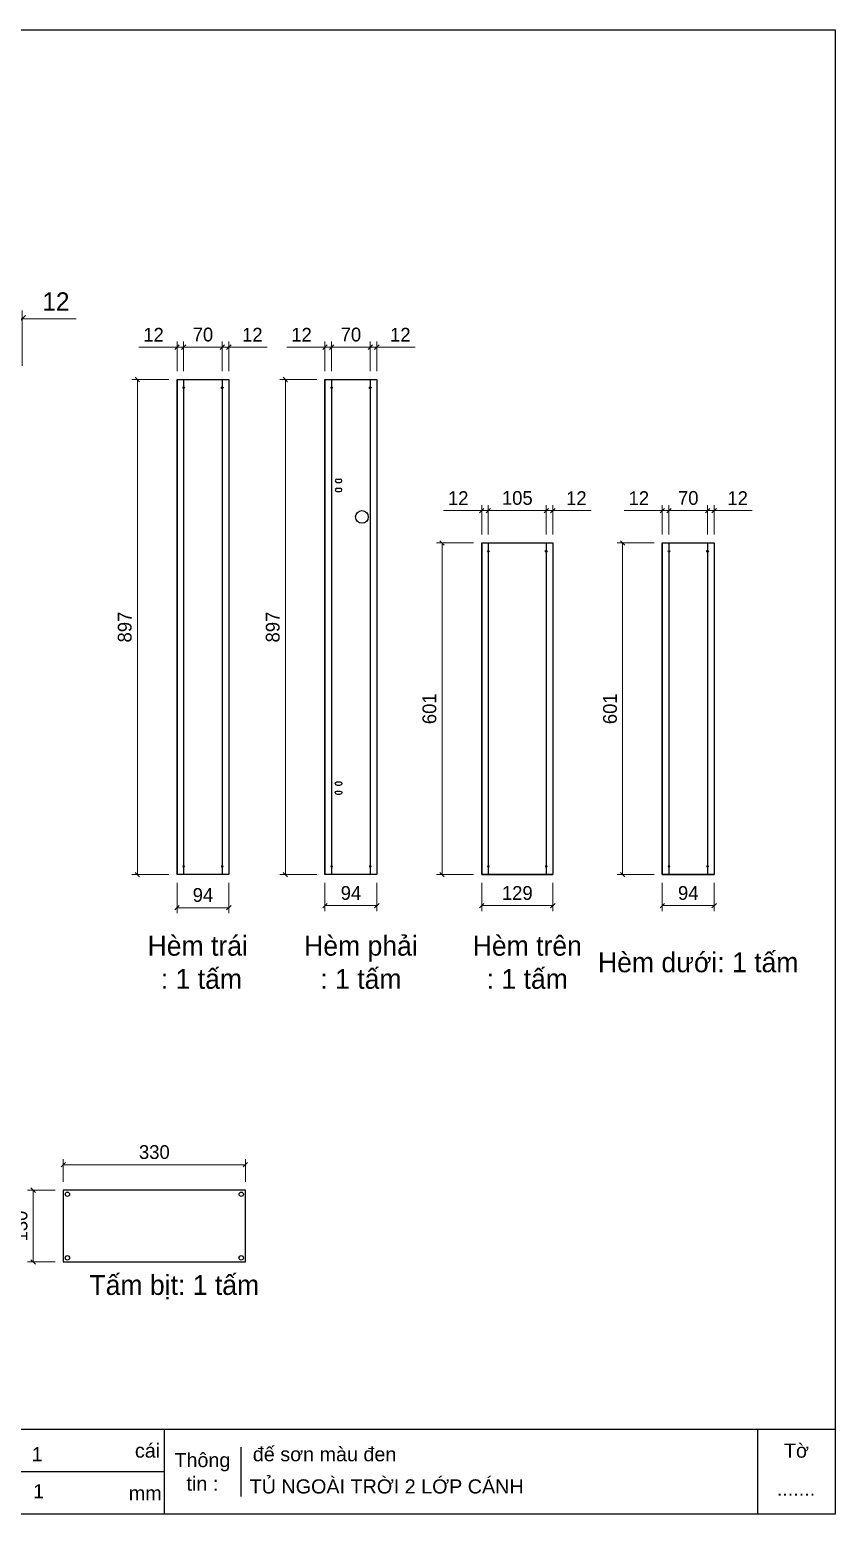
# Model space of a CAD drawing. Header units: millimetres. Extents: x 0 to 3804, y 0 to 2690.
# Drawn here: x 2343 to 3804, y 0 to 2690 of the extents above; entities that cross this region are included whole.
import ezdxf

# ---------------------------------------------------------------- set-up
doc = ezdxf.new("R2010")
doc.units = ezdxf.units.MM
doc.layers.add('CNC', color=7, linetype='Continuous')
doc.layers.add('DIM', color=253, linetype='Continuous')
doc.styles.add('Arial', font='arial.ttf')
doc.dimstyles.new('Dim-25', dxfattribs={"dimtxt": 25, "dimasz": 8, "dimexe": 10, "dimexo": 15, "dimgap": 10, "dimtad": 1, "dimdec": 0, "dimtxsty": 'Standard', "dimblk": 'OBLIQUE', "dimcen": 10, "dimclrd": 5, "dimclre": 5, "dimclrt": 3, "dimazin": 3, "dimtfac": 1, "dimtdec": 0, "dimtmove": 0, "dimatfit": 3, "dimldrblk": 'OBLIQUE', "dimlwd": 9, "dimlwe": 9})
doc.dimstyles.new('Dim-33', dxfattribs={"dimtxt": 33, "dimasz": 12, "dimexe": 15, "dimexo": 25, "dimgap": 15, "dimtad": 1, "dimdec": 0, "dimtxsty": 'Standard', "dimblk": 'OBLIQUE', "dimcen": 10, "dimclrd": 5, "dimclre": 5, "dimclrt": 3, "dimazin": 3, "dimtfac": 1, "dimtdec": 0, "dimtmove": 0, "dimatfit": 3, "dimldrblk": 'OPEN30', "dimlwd": 9, "dimlwe": 9})

# ---------------------------------------------------------------- blocks, each defined once
blk = doc.blocks.new('KHUNG CHUẨN')
at = {"color": 7}
for p, q in [((19889.2, -28535.2), (16919.2, -28535.2)), ((18939.2, -28535.2), (18939.2, -28655.2)), ((19779.2, -28535.2), (19779.2, -28655.2)), ((19047.6, -28560.2), (19047.6, -28630.2)), ((18939.2, -28595.2), (16919.2, -28595.2))]:
    blk.add_line(p, q, dxfattribs=at)
blk.add_lwpolyline([(16919.2, -26555.2), (19889.2, -26555.2), (19889.2, -28655.2), (16919.2, -28655.2)], close=True, dxfattribs=at)
at = {"color": 2, "char_height": 20, "style": 'Arial'}
for s, insert, width, attachment_point in [('cái', (18897.9, -28565.2), 63.517, 4), ('Tờ', (19834.2, -28565.2), 110, 5), ('Thông\\Ptin :', (18993.4, -28595.2), 108.311, 5), ('mm', (18889.2, -28625.2), 917.634, 4)]:
    blk.add_mtext(s, dxfattribs=dict(at, insert=insert, width=width, attachment_point=attachment_point))
at = {"color": 3, "style": 'Arial'}
for tag, p in [('#01', (17055.6, -28580.1)), ('#02', (17431.4, -28580.1)), ('#03', (18030.6, -28580.1)), ('#08', (18751.7, -28580.1)), ('#10', (19064.8, -28580.1)), ('#04', (17024.8, -28634.6)), ('#05', (17308.5, -28633)), ('#06', (17632.7, -28633.7)), ('#07', (18002, -28634.7)), ('#09', (18753.8, -28632.6)), ('#11', (19060.3, -28625.7)), ('#12', (19806.5, -28628.9))]:
    blk.add_attdef(tag, p, '', height=20, dxfattribs=at)
blk = doc.blocks.new('*D14')
at = {"color": 0, "linetype": 'ByBlock', "lineweight": -2}
for p, q in [((2312, 2159.7), (2324, 2171.7)), ((2336, 2171.7), (2324, 2159.7))]:
    blk.add_line(p, q, dxfattribs=at)
at = {"layer": 'Defpoints', "color": 0, "transparency": 16777216}
for p in [(2330, 2165.7), (2318, 2055.9), (2330, 2055.9)]:
    blk.add_point(p, dxfattribs=at)
at = {"layer": 'DIM', "color": 5, "lineweight": 9, "transparency": 16777216}
for p, q in [((2318, 2080.9), (2318, 2180.7)), ((2330, 2080.9), (2330, 2180.7)), ((2318, 2165.7), (2306, 2165.7)), ((2318, 2165.7), (2330, 2165.7)), ((2330, 2165.7), (2427.9, 2165.7))]:
    blk.add_line(p, q, dxfattribs=at)
at = {"layer": 'DIM', "color": 3, "transparency": 16777216, "insert": (2391, 2197.3), "char_height": 33, "attachment_point": 5}
blk.add_mtext('12', dxfattribs=at)
blk = doc.blocks.new('_Oblique')
at = {"color": 0, "linetype": 'ByBlock', "lineweight": -2}
blk.add_line((-0.5, -0.5), (0.5, 0.5), dxfattribs=at)
blk = doc.blocks.new('_Open30')
at = {"color": 0, "linetype": 'ByBlock', "lineweight": -2}
for p, q in [((-1, 0.27), (0, 0)), ((0, 0), (-1, -0.27)), ((0, 0), (-1, 0))]:
    blk.add_line(p, q, dxfattribs=at)
blk = doc.blocks.new('*D32')
at = {"color": 0, "linetype": 'ByBlock', "lineweight": -2}
for p, q in [((2408.4, 637.3), (2400.4, 629.3)), ((2730.4, 629.3), (2738.4, 637.3))]:
    blk.add_line(p, q, dxfattribs=at)
at = {"color": 5, "lineweight": 9, "ltscale": 3, "transparency": 16777216}
for p, q in [((2404.4, 602.2), (2404.4, 643.3)), ((2404.4, 633.3), (2734.4, 633.3)), ((2734.4, 602.2), (2734.4, 643.3))]:
    blk.add_line(p, q, dxfattribs=at)
at = {"layer": 'Defpoints', "color": 0, "ltscale": 3, "transparency": 16777216}
for p in [(2734.4, 633.3), (2404.4, 587.2), (2734.4, 587.2)]:
    blk.add_point(p, dxfattribs=at)
at = {"color": 3, "ltscale": 3, "transparency": 16777216, "insert": (2569.4, 656.1), "char_height": 25, "attachment_point": 5}
blk.add_mtext('330', dxfattribs=at)
blk = doc.blocks.new('*D33')
at = {"color": 5, "lineweight": 9, "ltscale": 3, "transparency": 16777216}
for p, q in [((2389.4, 587.2), (2339.7, 587.2)), ((2349.7, 587.2), (2349.7, 457.2)), ((2389.4, 457.2), (2339.7, 457.2))]:
    blk.add_line(p, q, dxfattribs=at)
at = {"color": 0, "linetype": 'ByBlock', "lineweight": -2}
for p, q in [((2353.7, 583.2), (2345.7, 591.2)), ((2345.7, 461.2), (2353.7, 453.2))]:
    blk.add_line(p, q, dxfattribs=at)
at = {"layer": 'Defpoints', "color": 0, "ltscale": 3, "transparency": 16777216}
for p in [(2404.4, 587.2), (2349.7, 457.2), (2404.4, 457.2)]:
    blk.add_point(p, dxfattribs=at)
at = {"color": 3, "ltscale": 3, "transparency": 16777216, "insert": (2326.9, 522.2), "char_height": 25, "attachment_point": 5, "rotation": 90}
blk.add_mtext('130', dxfattribs=at)
blk = doc.blocks.new('f3daunguoc')
at = {"layer": 'CNC', "color": 2, "lineweight": -3}
blk.add_circle((0, 0), 1.5, dxfattribs=at)
blk = doc.blocks.new('*D34')
at = {"color": 5, "lineweight": 9, "ltscale": 3, "transparency": 16777216}
for p, q in [((2692.5, 2114.5), (2684.5, 2114.5)), ((2692.5, 2070.9), (2692.5, 2124.5)), ((2692.5, 2114.5), (2704.5, 2114.5)), ((2704.5, 2070.9), (2704.5, 2124.5)), ((2704.5, 2114.5), (2773.7, 2114.5))]:
    blk.add_line(p, q, dxfattribs=at)
at = {"color": 0, "linetype": 'ByBlock', "lineweight": -2}
for p, q in [((2688.5, 2110.5), (2696.5, 2118.5)), ((2708.5, 2118.5), (2700.5, 2110.5))]:
    blk.add_line(p, q, dxfattribs=at)
at = {"layer": 'Defpoints', "color": 0, "ltscale": 3, "transparency": 16777216}
for p in [(2704.5, 2114.5), (2692.5, 2055.9), (2704.5, 2055.9)]:
    blk.add_point(p, dxfattribs=at)
at = {"color": 3, "ltscale": 3, "transparency": 16777216, "insert": (2747.1, 2137), "char_height": 25, "attachment_point": 5}
blk.add_mtext('12', dxfattribs=at)
blk = doc.blocks.new('*D35')
at = {"color": 0, "linetype": 'ByBlock', "lineweight": -2}
for p, q in [((2626.5, 2118.5), (2618.5, 2110.5)), ((2688.5, 2110.5), (2696.5, 2118.5))]:
    blk.add_line(p, q, dxfattribs=at)
at = {"color": 5, "lineweight": 9, "ltscale": 3, "transparency": 16777216}
for p, q in [((2622.5, 2070.9), (2622.5, 2124.5)), ((2622.5, 2114.5), (2692.5, 2114.5)), ((2692.5, 2070.9), (2692.5, 2124.5))]:
    blk.add_line(p, q, dxfattribs=at)
at = {"layer": 'Defpoints', "color": 0, "ltscale": 3, "transparency": 16777216}
for p in [(2692.5, 2114.5), (2622.5, 2055.9), (2692.5, 2055.9)]:
    blk.add_point(p, dxfattribs=at)
at = {"color": 3, "ltscale": 3, "transparency": 16777216, "insert": (2657.5, 2137.2), "char_height": 25, "attachment_point": 5}
blk.add_mtext('70', dxfattribs=at)
blk = doc.blocks.new('*D36')
at = {"color": 5, "lineweight": 9, "ltscale": 3, "transparency": 16777216}
for p, q in [((2610.5, 2114.5), (2541.3, 2114.5)), ((2610.5, 2070.9), (2610.5, 2124.5)), ((2622.5, 2114.5), (2610.5, 2114.5)), ((2622.5, 2070.9), (2622.5, 2124.5)), ((2622.5, 2114.5), (2630.5, 2114.5))]:
    blk.add_line(p, q, dxfattribs=at)
at = {"color": 0, "linetype": 'ByBlock', "lineweight": -2}
for p, q in [((2606.5, 2110.5), (2614.5, 2118.5)), ((2626.5, 2118.5), (2618.5, 2110.5))]:
    blk.add_line(p, q, dxfattribs=at)
at = {"layer": 'Defpoints', "color": 0, "ltscale": 3, "transparency": 16777216}
for p in [(2610.5, 2114.5), (2610.5, 2055.9), (2622.5, 2055.9)]:
    blk.add_point(p, dxfattribs=at)
at = {"color": 3, "ltscale": 3, "transparency": 16777216, "insert": (2567.9, 2137), "char_height": 25, "attachment_point": 5}
blk.add_mtext('12', dxfattribs=at)
blk = doc.blocks.new('*D37')
at = {"color": 5, "lineweight": 9, "ltscale": 3, "transparency": 16777216}
for p, q in [((2595.5, 2055.9), (2528.6, 2055.9)), ((2538.6, 2055.9), (2538.6, 1158.9)), ((2595.5, 1158.9), (2528.6, 1158.9))]:
    blk.add_line(p, q, dxfattribs=at)
at = {"color": 0, "linetype": 'ByBlock', "lineweight": -2}
for p, q in [((2542.6, 2051.9), (2534.6, 2059.9)), ((2534.6, 1162.9), (2542.6, 1154.9))]:
    blk.add_line(p, q, dxfattribs=at)
at = {"layer": 'Defpoints', "color": 0, "ltscale": 3, "transparency": 16777216}
for p in [(2610.5, 2055.9), (2538.6, 1158.9), (2610.5, 1158.9)]:
    blk.add_point(p, dxfattribs=at)
at = {"color": 3, "ltscale": 3, "transparency": 16777216, "insert": (2515.9, 1607.4), "char_height": 25, "attachment_point": 5, "rotation": 90}
blk.add_mtext('897', dxfattribs=at)
blk = doc.blocks.new('*D38')
at = {"color": 5, "lineweight": 9, "ltscale": 3, "transparency": 16777216}
for p, q in [((2960.8, 2114.5), (2952.8, 2114.5)), ((2960.8, 2070.9), (2960.8, 2124.5)), ((2960.8, 2114.5), (2972.8, 2114.5)), ((2972.8, 2070.9), (2972.8, 2124.5)), ((2972.8, 2114.5), (3042, 2114.5))]:
    blk.add_line(p, q, dxfattribs=at)
at = {"color": 0, "linetype": 'ByBlock', "lineweight": -2}
for p, q in [((2956.8, 2110.5), (2964.8, 2118.5)), ((2976.8, 2118.5), (2968.8, 2110.5))]:
    blk.add_line(p, q, dxfattribs=at)
at = {"layer": 'Defpoints', "color": 0, "ltscale": 3, "transparency": 16777216}
for p in [(2972.8, 2114.5), (2960.8, 2055.9), (2972.8, 2055.9)]:
    blk.add_point(p, dxfattribs=at)
at = {"color": 3, "ltscale": 3, "transparency": 16777216, "insert": (3015.4, 2137), "char_height": 25, "attachment_point": 5}
blk.add_mtext('12', dxfattribs=at)
blk = doc.blocks.new('*D39')
at = {"color": 0, "linetype": 'ByBlock', "lineweight": -2}
for p, q in [((2894.8, 2118.5), (2886.8, 2110.5)), ((2956.8, 2110.5), (2964.8, 2118.5))]:
    blk.add_line(p, q, dxfattribs=at)
at = {"color": 5, "lineweight": 9, "ltscale": 3, "transparency": 16777216}
for p, q in [((2890.8, 2070.9), (2890.8, 2124.5)), ((2890.8, 2114.5), (2960.8, 2114.5)), ((2960.8, 2070.9), (2960.8, 2124.5))]:
    blk.add_line(p, q, dxfattribs=at)
at = {"layer": 'Defpoints', "color": 0, "ltscale": 3, "transparency": 16777216}
for p in [(2960.8, 2114.5), (2890.8, 2055.9), (2960.8, 2055.9)]:
    blk.add_point(p, dxfattribs=at)
at = {"color": 3, "ltscale": 3, "transparency": 16777216, "insert": (2925.8, 2137.2), "char_height": 25, "attachment_point": 5}
blk.add_mtext('70', dxfattribs=at)
blk = doc.blocks.new('*D40')
at = {"color": 5, "lineweight": 9, "ltscale": 3, "transparency": 16777216}
for p, q in [((2878.8, 2114.5), (2809.6, 2114.5)), ((2878.8, 2070.9), (2878.8, 2124.5)), ((2890.8, 2114.5), (2878.8, 2114.5)), ((2890.8, 2070.9), (2890.8, 2124.5)), ((2890.8, 2114.5), (2898.8, 2114.5))]:
    blk.add_line(p, q, dxfattribs=at)
at = {"color": 0, "linetype": 'ByBlock', "lineweight": -2}
for p, q in [((2874.8, 2110.5), (2882.8, 2118.5)), ((2894.8, 2118.5), (2886.8, 2110.5))]:
    blk.add_line(p, q, dxfattribs=at)
at = {"layer": 'Defpoints', "color": 0, "ltscale": 3, "transparency": 16777216}
for p in [(2878.8, 2114.5), (2878.8, 2055.9), (2890.8, 2055.9)]:
    blk.add_point(p, dxfattribs=at)
at = {"color": 3, "ltscale": 3, "transparency": 16777216, "insert": (2836.2, 2137), "char_height": 25, "attachment_point": 5}
blk.add_mtext('12', dxfattribs=at)
blk = doc.blocks.new('*D41')
at = {"color": 5, "lineweight": 9, "ltscale": 3, "transparency": 16777216}
for p, q in [((2863.8, 2055.9), (2797, 2055.9)), ((2807, 2055.9), (2807, 1158.9)), ((2863.8, 1158.9), (2797, 1158.9))]:
    blk.add_line(p, q, dxfattribs=at)
at = {"color": 0, "linetype": 'ByBlock', "lineweight": -2}
for p, q in [((2811, 2051.9), (2803, 2059.9)), ((2803, 1162.9), (2811, 1154.9))]:
    blk.add_line(p, q, dxfattribs=at)
at = {"layer": 'Defpoints', "color": 0, "ltscale": 3, "transparency": 16777216}
for p in [(2878.8, 2055.9), (2807, 1158.9), (2878.8, 1158.9)]:
    blk.add_point(p, dxfattribs=at)
at = {"color": 3, "ltscale": 3, "transparency": 16777216, "insert": (2784.2, 1607.4), "char_height": 25, "attachment_point": 5, "rotation": 90}
blk.add_mtext('897', dxfattribs=at)
blk = doc.blocks.new('*D42')
at = {"color": 5, "lineweight": 9, "ltscale": 3, "transparency": 16777216}
for p, q in [((2610.5, 1143.9), (2610.5, 1089)), ((2704.5, 1143.9), (2704.5, 1089)), ((2610.5, 1099), (2704.5, 1099))]:
    blk.add_line(p, q, dxfattribs=at)
at = {"color": 0, "linetype": 'ByBlock', "lineweight": -2}
for p, q in [((2614.5, 1103), (2606.5, 1095)), ((2700.5, 1095), (2708.5, 1103))]:
    blk.add_line(p, q, dxfattribs=at)
at = {"layer": 'Defpoints', "color": 0, "ltscale": 3, "transparency": 16777216}
for p in [(2610.5, 1158.9), (2704.5, 1158.9), (2704.5, 1099)]:
    blk.add_point(p, dxfattribs=at)
at = {"color": 3, "ltscale": 3, "transparency": 16777216, "insert": (2657.5, 1121.8), "char_height": 25, "attachment_point": 5}
blk.add_mtext('94', dxfattribs=at)
blk = doc.blocks.new('*D43')
at = {"color": 5, "lineweight": 9, "ltscale": 3, "transparency": 16777216}
for p, q in [((2878.8, 1143.9), (2878.8, 1092.8)), ((2972.8, 1143.9), (2972.8, 1092.8)), ((2878.8, 1102.8), (2972.8, 1102.8))]:
    blk.add_line(p, q, dxfattribs=at)
at = {"color": 0, "linetype": 'ByBlock', "lineweight": -2}
for p, q in [((2882.8, 1106.8), (2874.8, 1098.8)), ((2968.8, 1098.8), (2976.8, 1106.8))]:
    blk.add_line(p, q, dxfattribs=at)
at = {"layer": 'Defpoints', "color": 0, "ltscale": 3, "transparency": 16777216}
for p in [(2878.8, 1158.9), (2972.8, 1158.9), (2972.8, 1102.8)]:
    blk.add_point(p, dxfattribs=at)
at = {"color": 3, "ltscale": 3, "transparency": 16777216, "insert": (2925.8, 1125.5), "char_height": 25, "attachment_point": 5}
blk.add_mtext('94', dxfattribs=at)
blk = doc.blocks.new('*D44')
at = {"color": 5, "lineweight": 9, "ltscale": 3, "transparency": 16777216}
for p, q in [((3572.3, 1818.5), (3564.3, 1818.5)), ((3572.3, 1774.9), (3572.3, 1828.5)), ((3572.3, 1818.5), (3584.3, 1818.5)), ((3584.3, 1774.9), (3584.3, 1828.5)), ((3584.3, 1818.5), (3653.5, 1818.5))]:
    blk.add_line(p, q, dxfattribs=at)
at = {"color": 0, "linetype": 'ByBlock', "lineweight": -2}
for p, q in [((3568.3, 1814.5), (3576.3, 1822.5)), ((3588.3, 1822.5), (3580.3, 1814.5))]:
    blk.add_line(p, q, dxfattribs=at)
at = {"layer": 'Defpoints', "color": 0, "ltscale": 3, "transparency": 16777216}
for p in [(3584.3, 1818.5), (3572.3, 1759.9), (3584.3, 1759.9)]:
    blk.add_point(p, dxfattribs=at)
at = {"color": 3, "ltscale": 3, "transparency": 16777216, "insert": (3626.9, 1841), "char_height": 25, "attachment_point": 5}
blk.add_mtext('12', dxfattribs=at)
blk = doc.blocks.new('*D45')
at = {"color": 0, "linetype": 'ByBlock', "lineweight": -2}
for p, q in [((3506.3, 1822.5), (3498.3, 1814.5)), ((3568.3, 1814.5), (3576.3, 1822.5))]:
    blk.add_line(p, q, dxfattribs=at)
at = {"color": 5, "lineweight": 9, "ltscale": 3, "transparency": 16777216}
for p, q in [((3502.3, 1774.9), (3502.3, 1828.5)), ((3502.3, 1818.5), (3572.3, 1818.5)), ((3572.3, 1774.9), (3572.3, 1828.5))]:
    blk.add_line(p, q, dxfattribs=at)
at = {"layer": 'Defpoints', "color": 0, "ltscale": 3, "transparency": 16777216}
for p in [(3572.3, 1818.5), (3502.3, 1759.9), (3572.3, 1759.9)]:
    blk.add_point(p, dxfattribs=at)
at = {"color": 3, "ltscale": 3, "transparency": 16777216, "insert": (3537.3, 1841.2), "char_height": 25, "attachment_point": 5}
blk.add_mtext('70', dxfattribs=at)
blk = doc.blocks.new('*D46')
at = {"color": 5, "lineweight": 9, "ltscale": 3, "transparency": 16777216}
for p, q in [((3490.3, 1818.5), (3421.1, 1818.5)), ((3490.3, 1774.9), (3490.3, 1828.5)), ((3502.3, 1818.5), (3490.3, 1818.5)), ((3502.3, 1774.9), (3502.3, 1828.5)), ((3502.3, 1818.5), (3510.3, 1818.5))]:
    blk.add_line(p, q, dxfattribs=at)
at = {"color": 0, "linetype": 'ByBlock', "lineweight": -2}
for p, q in [((3486.3, 1814.5), (3494.3, 1822.5)), ((3506.3, 1822.5), (3498.3, 1814.5))]:
    blk.add_line(p, q, dxfattribs=at)
at = {"layer": 'Defpoints', "color": 0, "ltscale": 3, "transparency": 16777216}
for p in [(3490.3, 1818.5), (3490.3, 1759.9), (3502.3, 1759.9)]:
    blk.add_point(p, dxfattribs=at)
at = {"color": 3, "ltscale": 3, "transparency": 16777216, "insert": (3447.7, 1841), "char_height": 25, "attachment_point": 5}
blk.add_mtext('12', dxfattribs=at)
blk = doc.blocks.new('*D47')
at = {"color": 5, "lineweight": 9, "ltscale": 3, "transparency": 16777216}
for p, q in [((3475.3, 1759.9), (3408.4, 1759.9)), ((3418.4, 1759.9), (3418.4, 1158.9)), ((3475.3, 1158.9), (3408.4, 1158.9))]:
    blk.add_line(p, q, dxfattribs=at)
at = {"color": 0, "linetype": 'ByBlock', "lineweight": -2}
for p, q in [((3422.4, 1755.9), (3414.4, 1763.9)), ((3414.4, 1162.9), (3422.4, 1154.9))]:
    blk.add_line(p, q, dxfattribs=at)
at = {"layer": 'Defpoints', "color": 0, "ltscale": 3, "transparency": 16777216}
for p in [(3490.3, 1759.9), (3418.4, 1158.9), (3490.3, 1158.9)]:
    blk.add_point(p, dxfattribs=at)
at = {"color": 3, "ltscale": 3, "transparency": 16777216, "insert": (3395.6, 1459.4), "char_height": 25, "attachment_point": 5, "rotation": 90}
blk.add_mtext('601', dxfattribs=at)
blk = doc.blocks.new('*D48')
at = {"color": 5, "lineweight": 9, "ltscale": 3, "transparency": 16777216}
for p, q in [((3490.3, 1143.9), (3490.3, 1092.8)), ((3584.3, 1143.9), (3584.3, 1092.8)), ((3490.3, 1102.8), (3584.3, 1102.8))]:
    blk.add_line(p, q, dxfattribs=at)
at = {"color": 0, "linetype": 'ByBlock', "lineweight": -2}
for p, q in [((3494.3, 1106.8), (3486.3, 1098.8)), ((3580.3, 1098.8), (3588.3, 1106.8))]:
    blk.add_line(p, q, dxfattribs=at)
at = {"layer": 'Defpoints', "color": 0, "ltscale": 3, "transparency": 16777216}
for p in [(3490.3, 1158.9), (3584.3, 1158.9), (3584.3, 1102.8)]:
    blk.add_point(p, dxfattribs=at)
at = {"color": 3, "ltscale": 3, "transparency": 16777216, "insert": (3537.3, 1125.5), "char_height": 25, "attachment_point": 5}
blk.add_mtext('94', dxfattribs=at)
blk = doc.blocks.new('*D49')
at = {"color": 5, "lineweight": 9, "ltscale": 3, "transparency": 16777216}
for p, q in [((3279.9, 1818.5), (3271.9, 1818.5)), ((3279.9, 1774.9), (3279.9, 1828.5)), ((3279.9, 1818.5), (3291.9, 1818.5)), ((3291.9, 1774.9), (3291.9, 1828.5)), ((3291.9, 1818.5), (3361.1, 1818.5))]:
    blk.add_line(p, q, dxfattribs=at)
at = {"color": 0, "linetype": 'ByBlock', "lineweight": -2}
for p, q in [((3275.9, 1814.5), (3283.9, 1822.5)), ((3295.9, 1822.5), (3287.9, 1814.5))]:
    blk.add_line(p, q, dxfattribs=at)
at = {"layer": 'Defpoints', "color": 0, "ltscale": 3, "transparency": 16777216}
for p in [(3291.9, 1818.5), (3279.9, 1759.9), (3291.9, 1759.9)]:
    blk.add_point(p, dxfattribs=at)
at = {"color": 3, "ltscale": 3, "transparency": 16777216, "insert": (3334.5, 1841), "char_height": 25, "attachment_point": 5}
blk.add_mtext('12', dxfattribs=at)
blk = doc.blocks.new('*D50')
at = {"color": 0, "linetype": 'ByBlock', "lineweight": -2}
for p, q in [((3178.9, 1822.5), (3170.9, 1814.5)), ((3275.9, 1814.5), (3283.9, 1822.5))]:
    blk.add_line(p, q, dxfattribs=at)
at = {"color": 5, "lineweight": 9, "ltscale": 3, "transparency": 16777216}
for p, q in [((3174.9, 1774.9), (3174.9, 1828.5)), ((3174.9, 1818.5), (3279.9, 1818.5)), ((3279.9, 1774.9), (3279.9, 1828.5))]:
    blk.add_line(p, q, dxfattribs=at)
at = {"layer": 'Defpoints', "color": 0, "ltscale": 3, "transparency": 16777216}
for p in [(3279.9, 1818.5), (3174.9, 1759.9), (3279.9, 1759.9)]:
    blk.add_point(p, dxfattribs=at)
at = {"color": 3, "ltscale": 3, "transparency": 16777216, "insert": (3227.4, 1841.2), "char_height": 25, "attachment_point": 5}
blk.add_mtext('105', dxfattribs=at)
blk = doc.blocks.new('*D51')
at = {"color": 5, "lineweight": 9, "ltscale": 3, "transparency": 16777216}
for p, q in [((3162.9, 1818.5), (3093.7, 1818.5)), ((3162.9, 1774.9), (3162.9, 1828.5)), ((3174.9, 1818.5), (3162.9, 1818.5)), ((3174.9, 1774.9), (3174.9, 1828.5)), ((3174.9, 1818.5), (3182.9, 1818.5))]:
    blk.add_line(p, q, dxfattribs=at)
at = {"color": 0, "linetype": 'ByBlock', "lineweight": -2}
for p, q in [((3158.9, 1814.5), (3166.9, 1822.5)), ((3178.9, 1822.5), (3170.9, 1814.5))]:
    blk.add_line(p, q, dxfattribs=at)
at = {"layer": 'Defpoints', "color": 0, "ltscale": 3, "transparency": 16777216}
for p in [(3162.9, 1818.5), (3162.9, 1759.9), (3174.9, 1759.9)]:
    blk.add_point(p, dxfattribs=at)
at = {"color": 3, "ltscale": 3, "transparency": 16777216, "insert": (3120.3, 1841), "char_height": 25, "attachment_point": 5}
blk.add_mtext('12', dxfattribs=at)
blk = doc.blocks.new('*D52')
at = {"color": 5, "lineweight": 9, "ltscale": 3, "transparency": 16777216}
for p, q in [((3147.9, 1759.9), (3081, 1759.9)), ((3091, 1759.9), (3091, 1158.9)), ((3147.9, 1158.9), (3081, 1158.9))]:
    blk.add_line(p, q, dxfattribs=at)
at = {"color": 0, "linetype": 'ByBlock', "lineweight": -2}
for p, q in [((3095, 1755.9), (3087, 1763.9)), ((3087, 1162.9), (3095, 1154.9))]:
    blk.add_line(p, q, dxfattribs=at)
at = {"layer": 'Defpoints', "color": 0, "ltscale": 3, "transparency": 16777216}
for p in [(3162.9, 1759.9), (3091, 1158.9), (3162.9, 1158.9)]:
    blk.add_point(p, dxfattribs=at)
at = {"color": 3, "ltscale": 3, "transparency": 16777216, "insert": (3068.2, 1459.4), "char_height": 25, "attachment_point": 5, "rotation": 90}
blk.add_mtext('601', dxfattribs=at)
blk = doc.blocks.new('*D53')
at = {"color": 5, "lineweight": 9, "ltscale": 3, "transparency": 16777216}
for p, q in [((3162.9, 1143.9), (3162.9, 1092.8)), ((3291.9, 1143.9), (3291.9, 1092.8)), ((3162.9, 1102.8), (3291.9, 1102.8))]:
    blk.add_line(p, q, dxfattribs=at)
at = {"color": 0, "linetype": 'ByBlock', "lineweight": -2}
for p, q in [((3166.9, 1106.8), (3158.9, 1098.8)), ((3287.9, 1098.8), (3295.9, 1106.8))]:
    blk.add_line(p, q, dxfattribs=at)
at = {"layer": 'Defpoints', "color": 0, "ltscale": 3, "transparency": 16777216}
for p in [(3162.9, 1158.9), (3291.9, 1158.9), (3291.9, 1102.8)]:
    blk.add_point(p, dxfattribs=at)
at = {"color": 3, "ltscale": 3, "transparency": 16777216, "insert": (3227.4, 1125.5), "char_height": 25, "attachment_point": 5}
blk.add_mtext('129', dxfattribs=at)
blk = doc.blocks.new('ovan6x9')
at = {"color": 2}
for p, q in [((2, 6), (8, 6)), ((2, 0), (8, 0))]:
    blk.add_line(p, q, dxfattribs=at)
for centre, start, end in [((2, 3), 90, 270), ((8, 3), 270, 90)]:
    blk.add_arc(centre, 3, start, end, dxfattribs=at)

msp = doc.modelspace()

# ---------------------------------------------------------------- linework, layer by layer
at = {"color": 7}
for p, q in [((2610.5, 2055.9), (2610.5, 1158.9)), ((2622.5, 2055.9), (2622.5, 1158.9)), ((2692.5, 2055.9), (2692.5, 1158.9)), ((2704.5, 2055.9), (2704.5, 1158.9)), ((2878.8, 2055.9), (2878.8, 1158.9)), ((2890.8, 2055.9), (2890.8, 1158.9)), ((2960.8, 2055.9), (2960.8, 1158.9)), ((2972.8, 2055.9), (2972.8, 1158.9)), ((3162.9, 1759.9), (3162.9, 1158.9)), ((3174.9, 1759.9), (3174.9, 1158.9)), ((3279.9, 1759.9), (3279.9, 1158.9)), ((3291.9, 1759.9), (3291.9, 1158.9)), ((3490.3, 1759.9), (3490.3, 1158.9)), ((3502.3, 1759.9), (3502.3, 1158.9)), ((3572.3, 1759.9), (3572.3, 1158.9)), ((3584.3, 1759.9), (3584.3, 1158.9))]:
    msp.add_line(p, q, dxfattribs=at)
at = {"ltscale": 3}
for p, q in [((3162.9, 1759.9), (3291.9, 1759.9)), ((3490.3, 1759.9), (3584.3, 1759.9)), ((3162.9, 1158.9), (3291.9, 1158.9)), ((3490.3, 1158.9), (3584.3, 1158.9))]:
    msp.add_line(p, q, dxfattribs=at)
for points in [[(2610.5, 2055.9), (2704.5, 2055.9), (2704.5, 1158.9), (2610.5, 1158.9)], [(2878.8, 2055.9), (2972.8, 2055.9), (2972.8, 1158.9), (2878.8, 1158.9)], [(3162.9, 1759.9), (3291.9, 1759.9), (3291.9, 1158.9), (3162.9, 1158.9)], [(3490.3, 1759.9), (3584.3, 1759.9), (3584.3, 1158.9), (3490.3, 1158.9)]]:
    msp.add_lwpolyline(points, close=True, dxfattribs=at)
msp.add_lwpolyline([(2404.4, 587.2), (2404.4, 457.2), (2734.4, 457.2), (2734.4, 587.2)], close=True)
msp.add_circle((2945.8, 1806.9), 11.5, dxfattribs=at)
at = {"color": 7}
for centre in [(2411.8, 579.8), (2727, 579.8), (2411.8, 464.6), (2727, 464.6)]:
    msp.add_circle(centre, 4, dxfattribs=at)

# ---------------------------------------------------------------- block references
at = {"color": 3}
ref = msp.add_blockref('KHUNG CHUẨN', (-21670.1, 36701.4), dxfattribs=dict(at, xscale=1.280794680002145, yscale=1.280794680002145, zscale=1.280794680002145))
ref.add_attrib('#08', '1', (2347, 96.1), dxfattribs={"color": 3, "height": 25.6, "style": 'Arial'})
ref.add_attrib('#09', '1', (2349.7, 28.9), dxfattribs={"color": 3, "height": 25.6, "style": 'Arial'})
ref.add_attrib('#10', 'đế sơn màu đen', (2748, 96.1), dxfattribs={"color": 3, "height": 25.616, "style": 'Arial'})
ref.add_attrib('#11', 'TỦ NGOÀI TRỜI 2 LỚP CÁNH', (2742.2, 37.7), dxfattribs={"color": 3, "height": 25.616, "style": 'Arial'})
ref.add_attrib('#12', '.......', (3697.9, 33.6), dxfattribs={"color": 3, "height": 25.62, "style": 'Arial'})
at = {"lineweight": -3, "rotation": 180}
for p in [(2622.5, 2040.9), (2692.5, 2040.9), (2890.8, 2040.9), (2960.8, 2040.9), (3174.9, 1744.9), (3279.9, 1744.9), (3502.3, 1744.9), (3572.3, 1744.9)]:
    msp.add_blockref('f3daunguoc', p, dxfattribs=at)
at = {"color": 7}
for p in [(2898.5, 1869.4), (2898.5, 1852.9)]:
    msp.add_blockref('ovan6x9', p, dxfattribs=at)
at = {"color": 7, "xscale": -1, "rotation": 180}
for p in [(2898.5, 1326.9), (2898.5, 1310.4)]:
    msp.add_blockref('ovan6x9', p, dxfattribs=at)
at = {"lineweight": -3, "xscale": -1}
for p in [(2622.5, 1173.9), (2692.5, 1173.9), (2890.8, 1173.9), (2960.8, 1173.9), (3174.9, 1173.9), (3279.9, 1173.9), (3502.3, 1173.9), (3572.3, 1173.9)]:
    msp.add_blockref('f3daunguoc', p, dxfattribs=at)

# ---------------------------------------------------------------- texts
at = {"color": 2, "char_height": 36, "attachment_point": 5}
for s, insert, width in [('Hèm trái\\P : 1 tấm', (2648.1, 999.8), 375), ('Hèm phải\\P: 1 tấm', (2944, 999.8), 375), ('Hèm trên\\P: 1 tấm', (3245.5, 999.8), 410), ('Hèm dưới: 1 tấm', (3555.4, 999.8), 375), ('Tấm bịt: 1 tấm', (2605.6, 411.5), 375)]:
    msp.add_mtext(s, dxfattribs=dict(at, insert=insert, width=width))

# ---------------------------------------------------------------- dimensions: what is measured, and where the dimension line sits
at = {"ltscale": 3}
for base, p1, p2, picture, middle in [((2610.5, 2114.5), (2622.5, 2055.9), (2610.5, 2055.9), '*D36', (2567.9, 2137)), ((2692.5, 2114.5), (2622.5, 2055.9), (2692.5, 2055.9), '*D35', (2657.5, 2137.2)), ((2704.5, 2114.5), (2692.5, 2055.9), (2704.5, 2055.9), '*D34', (2747.1, 2137)), ((2878.8, 2114.5), (2890.8, 2055.9), (2878.8, 2055.9), '*D40', (2836.2, 2137)), ((2960.8, 2114.5), (2890.8, 2055.9), (2960.8, 2055.9), '*D39', (2925.8, 2137.2)), ((2972.8, 2114.5), (2960.8, 2055.9), (2972.8, 2055.9), '*D38', (3015.4, 2137)), ((3162.9, 1818.5), (3174.9, 1759.9), (3162.9, 1759.9), '*D51', (3120.3, 1841)), ((3279.9, 1818.5), (3174.9, 1759.9), (3279.9, 1759.9), '*D50', (3227.4, 1841.2)), ((3291.9, 1818.5), (3279.9, 1759.9), (3291.9, 1759.9), '*D49', (3334.5, 1841)), ((3490.3, 1818.5), (3502.3, 1759.9), (3490.3, 1759.9), '*D46', (3447.7, 1841)), ((3572.3, 1818.5), (3502.3, 1759.9), (3572.3, 1759.9), '*D45', (3537.3, 1841.2)), ((3584.3, 1818.5), (3572.3, 1759.9), (3584.3, 1759.9), '*D44', (3626.9, 1841)), ((2704.5, 1099), (2610.5, 1158.9), (2704.5, 1158.9), '*D42', (2657.5, 1121.8)), ((2972.8, 1102.8), (2878.8, 1158.9), (2972.8, 1158.9), '*D43', (2925.8, 1125.5)), ((3291.9, 1102.8), (3162.9, 1158.9), (3291.9, 1158.9), '*D53', (3227.4, 1125.5)), ((3584.3, 1102.8), (3490.3, 1158.9), (3584.3, 1158.9), '*D48', (3537.3, 1125.5)), ((2734.4, 633.3), (2404.4, 587.2), (2734.4, 587.2), '*D32', (2569.4, 656.1))]:
    dim = msp.add_linear_dim(base=base, p1=p1, p2=p2, dimstyle='Dim-25', dxfattribs=at)
    dim.commit()
    dim.dimension.update_dxf_attribs({"geometry": picture, "text_midpoint": middle})
for base, p1, p2, picture, middle in [((2538.6, 1158.9), (2610.5, 2055.9), (2610.5, 1158.9), '*D37', (2515.9, 1607.4)), ((2807, 1158.9), (2878.8, 2055.9), (2878.8, 1158.9), '*D41', (2784.2, 1607.4)), ((3091, 1158.9), (3162.9, 1759.9), (3162.9, 1158.9), '*D52', (3068.2, 1459.4)), ((3418.4, 1158.9), (3490.3, 1759.9), (3490.3, 1158.9), '*D47', (3395.6, 1459.4)), ((2349.7, 457.2), (2404.4, 587.2), (2404.4, 457.2), '*D33', (2326.9, 522.2))]:
    dim = msp.add_linear_dim(base=base, p1=p1, p2=p2, angle=90, dimstyle='Dim-25', dxfattribs=at)
    dim.commit()
    dim.dimension.update_dxf_attribs({"geometry": picture, "text_midpoint": middle})
at = {"layer": 'DIM', "color": 7}
dim = msp.add_linear_dim(base=(2330, 2165.7), p1=(2318, 2055.9), p2=(2330, 2055.9), angle=180, dimstyle='Dim-33', dxfattribs=at)
dim.commit()
dim.dimension.update_dxf_attribs({"geometry": '*D14', "text_midpoint": (2391, 2165.7), "dimtype": 160})

doc.saveas('drawing.dxf')
